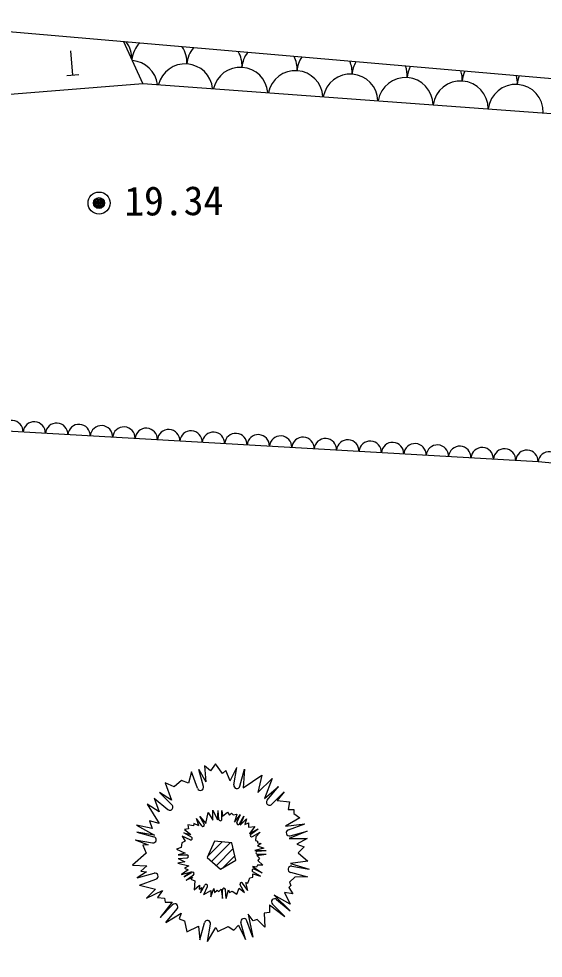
# Model space of a CAD drawing. Units: millimetres on the paper. Extents: x -297 to 277, y -210 to 190.
# Drawn here: x -271.88 to -248.11, y -169.32 to -126.75 of the extents above; entities that cross this region are included whole.
import ezdxf
from ezdxf.enums import TextEntityAlignment as Align

# ---------------------------------------------------------------- set-up
doc = ezdxf.new("R2010")
doc.units = ezdxf.units.MM
doc.header["$PDMODE"] = 32
doc.header["$PDSIZE"] = 1
doc.layers.add('0-1_2003', color=4, linetype='Continuous')
doc.styles.add('ＭＳ ゴシック', font='')
doc.styles.get('ＭＳ ゴシック').set_extended_font_data('MS Gothic')

msp = doc.modelspace()

# ---------------------------------------------------------------- linework, layer by layer
at = {"layer": '0-1_2003'}
for p, q in [((-266.257, -129.678), (-267.117, -127.793)), ((-269.43, -129.308), (-269.52, -128.204)), ((-269.154, -129.286), (-269.706, -129.331)), ((-297, -132.169), (-266.257, -129.678)), ((-266.257, -129.678), (-219.197, -133.144))]:
    msp.add_line(p, q, dxfattribs=at)
at = {"layer": '0-1_2003', "color": 5}
for p, q in [((-264.054, -160.872), (-264.183, -161.393)), ((-263.776, -161.622), (-264.054, -160.872)), ((-263.51, -161.536), (-263.722, -160.765)), ((-263.722, -160.765), (-263.401, -161.326)), ((-262.306, -161.287), (-261.993, -160.678)), ((-262.126, -161.466), (-261.993, -160.678)), ((-261.854, -161.525), (-261.652, -160.751)), ((-261.652, -160.751), (-261.71, -161.596)), ((-265.247, -161.369), (-264.955, -162.157)), ((-260.737, -162.09), (-260.11, -161.54)), ((-260.621, -162.157), (-260.11, -161.54)), ((-265.742, -162.071), (-265.126, -162.581)), ((-265.742, -162.071), (-265.52, -162.685)), ((-265.508, -161.812), (-264.939, -162.374)), ((-264.955, -162.157), (-265.508, -161.812)), ((-260.414, -162.344), (-259.852, -161.774)), ((-259.852, -161.774), (-260.173, -162.18)), ((-263.588, -163.317), (-263.819, -162.991)), ((-263.715, -163.317), (-263.819, -162.991)), ((-263.47, -163.241), (-263.673, -162.896)), ((-263.673, -162.896), (-263.395, -163.215)), ((-262.876, -163.046), (-262.849, -162.63)), ((-262.811, -163.028), (-262.849, -162.63)), ((-262.672, -163.021), (-262.674, -162.621)), ((-262.674, -162.621), (-262.644, -162.879)), ((-262.101, -163.152), (-261.828, -162.803)), ((-261.995, -163.167), (-261.828, -162.803)), ((-261.87, -163.231), (-261.673, -162.883)), ((-261.673, -162.883), (-261.845, -163.294)), ((-259.79, -163.336), (-258.912, -163.228)), ((-259.662, -163.507), (-258.912, -163.228)), ((-266.532, -163.612), (-265.758, -163.814)), ((-265.732, -163.751), (-266.532, -163.612)), ((-264.116, -163.955), (-264.479, -163.788)), ((-264.479, -163.788), (-264.341, -164.018)), ((-264.052, -163.831), (-264.4, -163.633)), ((-264.4, -163.633), (-264.088, -163.718)), ((-261.422, -163.667), (-261.031, -163.463)), ((-261.357, -163.695), (-261.031, -163.463)), ((-261.281, -163.812), (-260.936, -163.61)), ((-260.936, -163.61), (-261.134, -163.82)), ((-258.804, -163.561), (-259.629, -163.898)), ((-259.576, -163.773), (-258.804, -163.561)), ((-266.605, -163.953), (-265.816, -164.087)), ((-266.605, -163.953), (-266.011, -164.19)), ((-262.673, -164.062), (-263.32, -164.718)), ((-262.3, -164.087), (-263.132, -164.929)), ((-264.725, -164.386), (-264.343, -164.561)), ((-264.343, -164.561), (-264.661, -164.635)), ((-264.661, -164.635), (-264.261, -164.632)), ((-262.162, -164.349), (-262.92, -165.118)), ((-262.089, -164.678), (-262.612, -165.208)), ((-261.174, -164.44), (-260.67, -164.434)), ((-261.095, -164.672), (-260.661, -164.608)), ((-261.068, -164.471), (-260.67, -164.434)), ((-261.061, -164.611), (-260.661, -164.608)), ((-264.652, -164.809), (-264.254, -164.771)), ((-264.652, -164.809), (-264.357, -164.948)), ((-261.291, -165.16), (-260.843, -165.455)), ((-259.559, -165.024), (-258.717, -165.29)), ((-259.506, -165.156), (-258.717, -165.29)), ((-266.097, -165.411), (-266.518, -165.682)), ((-266.518, -165.682), (-265.747, -165.47)), ((-264.055, -165.399), (-264.387, -165.633)), ((-264.387, -165.633), (-264.042, -165.431)), ((-264.292, -165.779), (-263.966, -165.548)), ((-260.923, -165.61), (-261.27, -165.412)), ((-261.266, -165.491), (-260.923, -165.61)), ((-260.843, -165.455), (-261.207, -165.288)), ((-259.565, -165.429), (-258.791, -165.631)), ((-266.411, -166.014), (-265.661, -165.736)), ((-264.292, -165.779), (-263.998, -165.653)), ((-263.65, -166.36), (-263.452, -166.012)), ((-261.65, -166.347), (-261.852, -166.002)), ((-261.503, -166.252), (-261.735, -165.926)), ((-261.503, -166.252), (-261.596, -165.892)), ((-258.791, -165.631), (-259.367, -165.648)), ((-266.411, -166.014), (-265.685, -166.191)), ((-263.597, -166.115), (-263.65, -166.36)), ((-263.494, -166.44), (-263.328, -166.076)), ((-263.494, -166.44), (-263.175, -166.245)), ((-262.7, -166.187), (-262.648, -166.621)), ((-262.648, -166.621), (-262.651, -166.221)), ((-262.474, -166.613), (-262.511, -166.214)), ((-262.474, -166.613), (-262.379, -166.218)), ((-261.893, -166.148), (-261.65, -166.347)), ((-264.93, -166.78), (-265.471, -167.469)), ((-260.301, -166.468), (-259.58, -167.172)), ((-260.196, -166.662), (-259.58, -167.172)), ((-265.471, -167.469), (-264.909, -166.899)), ((-265.212, -167.703), (-264.702, -167.086)), ((-265.212, -167.703), (-264.52, -167.278)), ((-260.517, -166.908), (-259.814, -167.431)), ((-260.384, -166.869), (-259.814, -167.431)), ((-261.6, -168.478), (-261.813, -167.707)), ((-261.268, -168.371), (-261.547, -167.621)), ((-261.484, -167.321), (-261.268, -168.371)), ((-263.734, -167.868), (-263.671, -168.492)), ((-263.671, -168.492), (-263.469, -167.718)), ((-263.33, -168.565), (-263.196, -167.776)), ((-263.33, -168.565), (-262.951, -167.925)), ((-261.919, -167.824), (-261.6, -168.478))]:
    msp.add_line(p, q, dxfattribs=at)
at = {"layer": '0-1_2003'}
for points in [[(-208.617, -177.153), (-215.116, -150.103), (-219.54, -131.721), (-246.483, -129.576), (-279.157, -126.753), (-297, -127.421)], [(-215.157, -149.933), (-248.344, -146.823), (-288.933, -144.494), (-297, -145.61)], [(-215.157, -149.933), (-248.344, -146.823), (-288.933, -144.494), (-297, -145.61)]]:
    msp.add_lwpolyline(points, dxfattribs=at)
at = {"layer": '0-1_2003', "color": 5}
for points in [[(-262.306, -161.287), (-262.497, -160.819), (-262.653, -160.945), (-262.969, -160.509), (-263.186, -160.823), (-263.469, -160.606), (-263.401, -161.326)], [(-264.183, -161.393), (-264.497, -161.27), (-264.839, -161.554), (-265.247, -161.369)], [(-261.71, -161.596), (-260.869, -161.027), (-261.051, -161.811), (-260.398, -161.181), (-260.737, -162.09)], [(-260.173, -162.18), (-259.609, -162.239), (-259.669, -162.584), (-259.419, -162.582), (-259.418, -162.77), (-259.135, -162.956), (-259.79, -163.336)], [(-265.52, -162.685), (-266.054, -162.345), (-265.517, -163.217), (-265.956, -163.095), (-265.828, -163.438), (-266.549, -163.287), (-265.732, -163.751)], [(-263.395, -163.215), (-263.298, -162.717), (-263.086, -163.059), (-263.078, -162.605), (-262.876, -163.046)], [(-262.644, -162.879), (-262.424, -162.7), (-262.324, -162.843), (-262.236, -162.754), (-262.169, -162.82), (-262.003, -162.786), (-262.101, -163.152)], [(-261.845, -163.294), (-261.559, -163.004), (-261.635, -163.259), (-261.47, -163.181), (-261.468, -163.38), (-261.181, -163.356), (-261.422, -163.667)], [(-263.715, -163.317), (-263.948, -163.219), (-263.958, -163.319), (-264.224, -163.276), (-264.189, -163.464), (-264.366, -163.487), (-264.088, -163.718)], [(-261.134, -163.82), (-261.144, -163.986), (-261.066, -164.019), (-261.065, -164.085), (-260.899, -164.117), (-261.053, -164.229), (-260.776, -164.327), (-261.174, -164.44)], [(-266.011, -164.19), (-266.261, -164.192), (-266.102, -164.567), (-266.725, -165.103), (-266.067, -165.13), (-266.347, -165.382), (-266.097, -165.411)], [(-264.341, -164.018), (-264.495, -164.086), (-264.516, -164.307), (-264.725, -164.386)], [(-259.629, -163.898), (-258.816, -163.892), (-259.284, -164.146), (-258.938, -164.269), (-259.218, -164.552), (-258.778, -164.925), (-259.559, -165.024)], [(-261.095, -164.672), (-260.972, -164.792), (-261.049, -164.893), (-260.815, -165.101), (-261.059, -165.103), (-261.102, -165.192), (-261.291, -165.16)], [(-264.357, -164.948), (-264.666, -165.016), (-264.167, -165.135), (-264.366, -165.246), (-264.199, -165.323), (-264.508, -165.524), (-264.055, -165.399)], [(-261.596, -165.892), (-261.496, -165.924), (-261.409, -165.68), (-261.265, -165.646), (-261.266, -165.491)], [(-263.998, -165.653), (-264.086, -165.742), (-263.897, -165.819), (-263.928, -166.228), (-263.686, -166.005), (-263.696, -166.193), (-263.597, -166.115)], [(-259.367, -165.648), (-259.616, -165.869), (-259.553, -166.025), (-259.646, -166.12), (-259.456, -166.4), (-259.832, -166.34), (-259.578, -166.87), (-260.301, -166.468)], [(-265.685, -166.191), (-266.089, -166.6), (-265.371, -166.251), (-265.588, -166.566), (-265.275, -166.595), (-265.243, -166.783), (-264.93, -166.78)], [(-263.175, -166.245), (-263.173, -166.533), (-263.043, -166.156), (-263.009, -166.344), (-262.888, -166.243), (-262.81, -166.298), (-262.7, -166.187)], [(-262.379, -166.218), (-262.323, -166.339), (-262.201, -166.283), (-261.99, -166.426), (-261.893, -166.148)], [(-264.52, -167.278), (-264.612, -167.529), (-264.361, -167.622), (-264.264, -168.122), (-263.734, -167.868)], [(-260.517, -166.908), (-260.515, -167.252), (-260.765, -167.285), (-260.729, -167.91), (-261.076, -167.568), (-261.263, -167.632), (-261.484, -167.321)], [(-262.951, -167.925), (-262.856, -168.112), (-262.388, -167.89), (-262.136, -168.045), (-261.919, -167.824)]]:
    msp.add_lwpolyline(points, dxfattribs=at)
msp.add_lwpolyline([(-262.736, -165.281), (-262.046, -164.876), (-262.217, -164.095), (-263.014, -164.017), (-263.334, -164.75)], close=True, dxfattribs=at)
at = {"layer": '0-1_2003', "color": 2}
for radius in [0.25, 0.2, 0.15, 0.1, 0.05, 0.02]:
    msp.add_circle((-268.24, -135.104), radius, dxfattribs=at)
at = {"layer": '0-1_2003'}
for centre, radius, start, end in [((-268.001, -128.567), 1.25, 358.7296, 37.7081), ((-265.506, -128.721), 1.25, 136.0977, 174.3389), ((-265.506, -128.721), 1.25, 356.4553, 34.0255), ((-263.011, -128.876), 1.25, 139.5979, 176.4553), ((-263.011, -128.876), 1.25, 356.4553, 30.5254), ((-260.515, -129.03), 1.25, 142.9517, 176.4553), ((-260.515, -129.03), 1.25, 356.4553, 27.1716), ((-258.02, -129.185), 1.25, 146.1865, 176.4553), ((-266.831, -129.892), 1.25, 7.5507, 85.2807), ((-264.336, -130.046), 1.25, 6.1921, 165.3852), ((-261.84, -130.201), 1.25, 4.8393, 166.7379), ((-258.02, -129.185), 1.25, 356.4553, 23.9368), ((-255.525, -129.34), 1.25, 149.3234, 176.4553), ((-255.525, -129.34), 1.25, 356.4553, 20.7999), ((-253.03, -129.494), 1.25, 152.3795, 176.4553), ((-259.345, -130.355), 1.25, 3.4917, 168.0856), ((-256.85, -130.51), 1.25, 2.1483, 169.429), ((-253.03, -129.494), 1.25, 356.4553, 17.7437), ((-250.535, -129.649), 1.25, 155.369, 176.4553), ((-250.535, -129.649), 1.25, 356.4553, 14.7543), ((-248.039, -129.803), 1.25, 158.3035, 176.4553), ((-254.355, -130.664), 1.25, 0.8084, 170.7689), ((-251.859, -130.819), 1.25, 359.4712, 172.106), ((-249.364, -130.974), 1.25, 358.1361, 173.4412), ((-272.191, -145.463), 0.508, 357.6484, 175.7835), ((-271.176, -145.521), 0.508, 357.6484, 175.7835), ((-270.161, -145.58), 0.508, 357.6484, 175.7835), ((-269.146, -145.638), 0.508, 357.6484, 175.7835), ((-268.132, -145.696), 0.508, 357.6484, 175.7835), ((-267.117, -145.754), 0.508, 357.6484, 175.7835), ((-266.102, -145.813), 0.508, 357.6484, 175.7835), ((-265.087, -145.871), 0.508, 357.6484, 175.7835), ((-264.073, -145.929), 0.508, 357.6484, 175.7835), ((-263.058, -145.987), 0.508, 357.6484, 175.7835), ((-262.043, -146.045), 0.508, 357.6484, 175.7835), ((-261.028, -146.104), 0.508, 357.6484, 175.7835), ((-260.014, -146.162), 0.508, 357.6484, 175.7835), ((-258.999, -146.22), 0.508, 357.6484, 175.7835), ((-257.984, -146.278), 0.508, 357.6484, 175.7835), ((-256.97, -146.337), 0.508, 357.6484, 175.7835), ((-255.955, -146.395), 0.508, 357.6484, 175.7835), ((-254.94, -146.453), 0.508, 357.6484, 175.7835), ((-253.925, -146.511), 0.508, 357.6484, 175.7835), ((-252.911, -146.57), 0.508, 357.6484, 175.7835), ((-251.896, -146.628), 0.508, 357.6484, 175.7835), ((-250.881, -146.686), 0.508, 357.6484, 175.7835), ((-249.866, -146.744), 0.508, 357.6484, 175.7835), ((-248.852, -146.802), 0.508, 357.6484, 175.7835), ((-247.841, -146.875), 0.505, 355.2211, 174.0737)]:
    msp.add_arc(centre, radius, start, end, dxfattribs=at)
at = {"layer": '0-1_2003', "color": 5}
for centre, radius, start, end in [((-263.643, -161.579), 0.14, 197.88, 17.88), ((-261.99, -161.496), 0.14, 167.88, 347.88), ((-260.517, -162.25), 0.14, 137.88, 317.88), ((-265.033, -162.477), 0.14, 227.88, 47.88), ((-262.742, -163.025), 0.0698, 182.88, 2.88), ((-263.529, -163.279), 0.0698, 212.88, 32.88), ((-261.933, -163.199), 0.0698, 152.88, 332.88), ((-265.787, -163.95), 0.14, 257.88, 77.88), ((-264.084, -163.893), 0.0698, 242.88, 62.88), ((-261.319, -163.754), 0.0698, 122.88, 302.88), ((-259.619, -163.64), 0.14, 107.88, 287.88), ((-264.258, -164.702), 0.0698, 272.88, 92.88), ((-261.065, -164.541), 0.0698, 92.88, 272.88), ((-259.536, -165.293), 0.14, 77.88, 257.88), ((-265.704, -165.603), 0.14, 287.88, 107.88), ((-264.004, -165.489), 0.0698, 302.88, 122.88), ((-261.238, -165.35), 0.0698, 62.88, 242.88), ((-263.39, -166.044), 0.0698, 332.88, 152.88), ((-261.793, -165.964), 0.0698, 32.88, 212.88), ((-262.581, -166.218), 0.0698, 2.88, 182.88), ((-264.805, -166.993), 0.14, 317.88, 137.88), ((-260.29, -166.766), 0.14, 47.88, 227.88), ((-263.332, -167.747), 0.14, 347.88, 167.88), ((-261.68, -167.664), 0.14, 17.88, 197.88)]:
    msp.add_arc(centre, radius, start, end, dxfattribs=at)
at = {"layer": '0-1_2003', "color": 2}
msp.add_point((-268.24, -135.104), dxfattribs=at)

# ---------------------------------------------------------------- texts
at = {"layer": '0-1_2003', "style": 'ＭＳ ゴシック'}
msp.add_text('19.34', height=1.32, rotation=0.38, dxfattribs=at).set_placement((-267.092, -136.068), align=Align.BOTTOM_LEFT)

doc.saveas('drawing.dxf')
